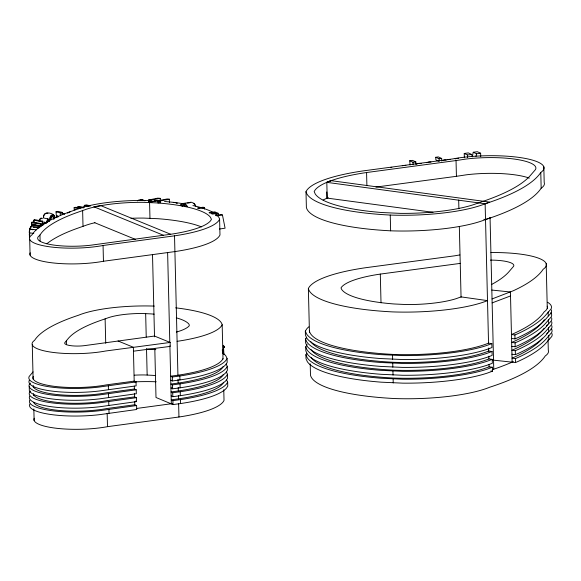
<?xml version="1.0" encoding="UTF-8"?>
<svg xmlns="http://www.w3.org/2000/svg" width="581" height="581" viewBox="0 0 581 581"><rect width="100%" height="100%" fill="white"/><g stroke="black" fill="none" stroke-linecap="round" stroke-linejoin="round"><path stroke-width="0.87" d="M29.37 234.985L29.449 232.654M29.355 234.172L29.522 237.644L29.704 233.025M53.14 214.433C48.804 211.963 43.096 212 43.299 217.904L49.981 219.4C48.927 215.486 54.796 211.963 54.716 217.65M30.016 229.241L30.626 226.437L39.414 227.788M30.067 229.335L30.357 227.236L30.866 226.924M30.248 229.379L30.51 228.013M29.391 233.736L29.486 232.705M47.352 219.429L47.417 218.71M43.524 217.468C43.517 215.551 45.042 212.464 47.337 213.547M29.682 232.749L29.529 237.28L29.384 235.733M46.458 223.089L47.744 220.032L48.673 220.039L49.262 221.339M46.32 223.075L46.807 220.933L47.736 219.705L48.753 219.705L49.407 221.129M30.335 229.088L30.51 228.348M43.517 224.825C43.299 223.736 44.853 221.012 45.5 223.148M43.422 224.745L44.701 221.942L45.739 223.496M472.324 156.55L473.246 152.258L477.35 151.714L480.64 153.239L480.719 156.674M475.984 156.362L476.536 153.783L480.64 153.239M83.679 207.969L84.376 205.347L86.387 204.89L90.621 205.906L88.61 206.364L84.376 205.347M39.087 220.773C39.174 219.429 40.83 217.04 42.173 218.536M47.243 222.4L47.46 221.782M47.126 222.24L47.983 221.012L48.601 221.702M223.554 346.697L224.295 347.496L223.554 346.697L223.838 354.504M39.421 220.199L41.077 218.376M223.315 345.593L224.433 346.799L223.315 345.593L223.525 354.366M44.156 223.946L44.752 223.431M40.706 226.002L40.99 223.518L32.006 222.007L31.483 222.625L31.527 224.491L40.706 226.002L40.99 223.518M40.721 224.368L40.939 223.968L40.75 225.581M222.755 352.972A100.949 23.393 -1.4 0 1 225.973 356.124L227.084 358.513L225.973 360.307A90.549 20.981 -1.4 0 1 179.841 375.994L172.339 377.011L170.64 376.197L177.931 375.21A86.496 20.044 -1.4 0 0 223.002 358.593M226.162 363.996L227.273 366.393L226.162 368.18A90.549 20.981 -1.4 0 1 180.037 383.867L172.528 384.883L170.829 384.07L178.12 383.082A86.496 20.044 -1.4 0 0 223.191 366.473M226.358 371.876L227.469 374.273L226.358 376.06A90.549 20.981 -1.4 0 1 180.226 391.747L172.724 392.763L171.025 391.95L178.316 390.962A86.496 20.044 -1.4 0 0 223.387 374.346M226.546 379.749L227.658 382.145L226.546 383.939A90.549 20.981 -1.4 0 1 180.422 399.626L172.913 400.636L171.213 399.822L178.505 398.842A86.496 20.044 -1.4 0 0 223.576 382.225M180.284 205.187L182.347 203.575L191.338 202.224L194.453 203.597L195.833 206.226M309.404 331.039A121.117 28.07 -1.4 0 0 393.649 354.439A86.351 20.008 -1.4 0 0 488.541 343.146L491.846 343.618L491.94 347.554L486.733 349.457A90.404 20.952 -1.4 0 1 402.175 359.516L380.678 358.55A125.169 29.006 -1.4 0 1 306.724 338.004L305.424 335.048L305.33 331.112L306.739 328.911A112.177 25.992 -1.4 0 1 308.823 326.812M310.828 341.708A121.117 28.07 -1.4 0 0 393.845 362.312A86.351 20.008 -1.4 0 0 488.73 351.026L492.034 351.49L492.136 355.434L486.929 357.337A90.404 20.952 -1.4 0 1 402.372 367.395L380.875 366.422A125.169 29.006 -1.4 0 1 306.921 345.884L305.621 342.921L305.519 338.984L306.463 337.517M311.024 349.588A121.117 28.07 -1.4 0 0 394.034 370.191A86.351 20.008 -1.4 0 0 488.926 358.905L492.23 359.37L492.325 363.307L487.118 365.209A90.404 20.952 -1.4 0 1 402.56 375.268L381.063 374.302A125.169 29.006 -1.4 0 1 307.109 353.756L305.809 350.801L305.715 346.864L307.124 344.664M311.213 357.46A121.117 28.07 -1.4 0 0 394.23 378.071A86.351 20.008 -1.4 0 0 489.115 366.778L492.419 367.243L492.521 371.186L487.314 373.089A90.404 20.952 -1.4 0 1 402.756 383.148L381.259 382.175A125.169 29.006 -1.4 0 1 307.305 361.636L306.005 358.68L305.904 354.737L306.848 353.277M41.767 225.174L41.258 225.907L33.262 224.542M39.966 235L41.578 232.778A218.681 50.678 -1.4 0 1 77.033 212.537L86.562 209.182A60.969 14.133 -1.4 0 1 143.463 202.333L157.741 202.965A88.784 20.575 -1.4 0 1 210.554 217.461L211.433 219.371L210.62 220.686A78.384 18.164 -1.4 0 1 170.698 234.266L91.333 245.138A38.499 8.918 -1.4 0 1 53.082 244.971A38.499 8.918 -1.4 0 1 37.932 237.106L39.966 235L40.118 241.122M33.059 371.891L29.21 376.423A50.714 11.751 -1.4 0 0 49.167 386.786A50.714 11.751 -1.4 0 0 99.562 387.004L136.027 381.92L136.121 385.857L99.663 390.948A50.714 11.751 -1.4 0 1 49.269 390.722A50.714 11.751 -1.4 0 1 29.304 380.366M133.456 351.193L170.226 346.392L170.131 342.456L154.495 336.05L84.267 345.666A14.06 3.261 -1.4 0 1 70.294 345.601A14.06 3.261 -1.4 0 1 64.76 342.732L68.013 338.803A194.381 45.049 -1.4 0 1 99.525 320.814L108.611 317.618A36.639 8.49 -1.4 0 1 142.803 313.5L150.769 313.878A64.455 14.939 -1.4 0 1 154.147 314.161M180.706 205.173L181.984 204.054L185.869 203.372M547.636 302.287A62.37 14.452 -1.4 0 1 551.013 309.027L546.089 314.67A287.53 66.633 -1.4 0 1 517.845 333.668L514.904 334.954L511.462 334.54L514.272 333.312A283.484 65.697 -1.4 0 0 544.186 311.823A58.303 13.508 -1.4 0 0 547.222 306.165M551.369 309.934A62.37 14.452 -1.4 0 1 551.108 312.963L546.191 318.606A287.53 66.633 -1.4 0 1 517.947 337.612L515.006 338.897L511.563 338.476M550.81 312.687A62.37 14.452 -1.4 0 1 551.202 316.906L546.285 322.549A287.53 66.633 -1.4 0 1 518.041 341.548L515.1 342.834L511.658 342.42L514.468 341.192A283.484 65.697 -1.4 0 0 544.382 319.695M551.565 317.814A62.37 14.452 -1.4 0 1 551.296 320.843L546.38 326.486A287.53 66.633 -1.4 0 1 518.136 345.484L515.194 346.77L511.752 346.356M551.659 321.751A62.37 14.452 -1.4 0 1 551.398 324.779L546.474 330.422A287.53 66.633 -1.4 0 1 518.23 349.428L515.289 350.713L511.854 350.292L514.657 349.065A283.484 65.697 -1.4 0 0 544.099 328.265M551.754 325.687A62.37 14.452 -1.4 0 1 551.492 328.723L546.576 334.365A287.53 66.633 -1.4 0 1 518.332 353.364L515.391 354.65L511.948 354.236M551.195 328.439A62.37 14.452 -1.4 0 1 551.587 332.659L546.67 338.302A287.53 66.633 -1.4 0 1 518.426 357.3L515.485 358.586L512.043 358.172L514.853 356.945A283.484 65.697 -1.4 0 0 542.698 338.207M551.95 333.567A62.37 14.452 -1.4 0 1 551.681 336.595L546.765 342.238A287.53 66.633 -1.4 0 1 518.521 361.237L515.579 362.529L492.644 360.06M31.919 222.45L31.606 224.07M31.527 224.491L32.049 223.874M31.548 225.348L32.071 224.724L41.062 226.241L40.728 226.851L31.548 225.348L31.592 227.048M31.643 225.551L31.984 225.152M182.129 206.197L183.153 205.471L184.86 205.885M42.449 225.428L42.26 221.746L42.783 221.158L34.519 219.64L33.821 220.221L33.88 222.632M42.362 221.978L42.696 221.601L42.783 225.13M36.414 229.858L29.493 228.95L29.311 232.807L33.785 233.402M30.524 383.14L29.406 384.302A50.714 11.751 -1.4 0 0 49.363 394.659A50.714 11.751 -1.4 0 0 99.758 394.884L136.223 389.793L136.317 393.736L99.852 398.82A50.714 11.751 -1.4 0 1 29.34 390.701L29.246 386.764M30.72 391.013L29.595 392.182A50.714 11.751 -1.4 0 0 49.552 402.539A50.714 11.751 -1.4 0 0 99.947 402.756L136.412 397.673L136.506 401.609L100.048 406.7A50.714 11.751 -1.4 0 1 49.654 406.475A50.714 11.751 -1.4 0 1 29.689 396.119M67.476 213.089L70.17 211.847M181.911 205.856L183.828 205.158L185.404 206.001M54.236 217.977L56.306 216.909L58.093 216.945M47.613 221.572L48.376 221.681M34.402 220.083L33.952 220.453L33.996 222.182M49.981 219.4L51.026 218.841C50.881 215.311 54.374 216.437 53.575 219.393M426.752 162.753L429.018 161.976L430.993 162.077M442.853 160.465L444.421 159.92L446.215 160.131M416.25 164.132L418.828 163.341L421.181 163.443M455.155 158.874L458.554 158.199M138.3 200.14L142.345 199.668L144.952 200.815M492.042 298.954L513.234 290.776A283.484 65.697 -1.4 0 0 543.148 269.286A58.303 13.508 -1.4 0 0 490.93 252.553M492.143 302.89L510.525 295.94M46.829 243.78A218.681 50.678 -1.4 0 1 77.418 228.297L86.947 224.934A60.969 14.133 -1.4 0 1 94.935 222.719M305.998 191.665A121.117 28.07 -1.4 0 0 390.243 215.064A86.351 20.008 -1.4 0 0 485.135 203.771L489.681 202.115L331.112 180.669L326.566 182.325L485.135 203.771A283.484 65.697 -1.4 0 0 540.78 172.448A58.303 13.508 -1.4 0 0 520.903 157.683A58.303 13.508 -1.4 0 0 452.33 158.976L362.784 170.952A108.117 25.056 -1.4 0 0 305.998 191.665L306.383 207.417A121.117 28.07 -1.4 0 0 390.628 230.817A86.351 20.008 -1.4 0 0 485.52 219.531L490.066 217.868M491.846 343.618L486.638 345.521A90.404 20.952 -1.4 0 1 402.081 355.579L380.584 354.606A125.169 29.006 -1.4 0 1 306.63 334.068L305.33 331.112M492.034 351.49L486.827 353.393A90.404 20.952 -1.4 0 1 402.27 363.459L380.773 362.486A125.169 29.006 -1.4 0 1 306.819 341.94L305.519 338.984M492.23 359.37L487.023 361.273A90.404 20.952 -1.4 0 1 402.466 371.332L380.969 370.358A125.169 29.006 -1.4 0 1 307.015 349.82L305.715 346.864M492.419 367.243L487.212 369.153A90.404 20.952 -1.4 0 1 402.655 379.211L381.158 378.238A125.169 29.006 -1.4 0 1 307.211 357.693L305.904 354.737M492.245 369.61L493.756 369.058L490.052 217.541M61.702 213.786L63.075 213.467L64.702 214.273M331.141 180.669L326.812 182.361L327.197 198.114M190.06 202.493L190.67 202.29M402.292 165.73L405.887 165.309M58.1 216.495L56.408 216.088L56.008 211.811L57.977 211.361L62.211 212.377L62.261 214.447M74.136 207.678L75.944 207.272L80.171 208.281L78.362 208.695L74.136 207.678L74.186 209.85L75.392 209.574M77.796 206.843L79.604 206.437L83.831 207.446L82.023 207.86L77.796 206.843L77.839 208.594M56.008 211.811L60.242 212.82L62.211 212.377M56.408 216.088L57.744 215.783M148.46 200.038L157.756 198.143L160.196 198.339L160.24 200.205L150.987 202.065L148.504 201.905L148.46 200.038L150.944 200.198L160.196 198.339M152.237 201.382L148.939 201.614L148.91 200.409L150.595 200.06M148.939 201.614L150.624 201.273M148.504 201.905L150.196 201.563M153.914 201.041L155.599 200.699M158.061 203.125L158.003 200.714L167.117 198.985L169.34 199.218L169.427 202.675M158.46 202.813L158.424 201.084L160.908 200.612M158.003 200.714L160.283 200.903L169.34 199.218M187.532 203.118L190.031 202.733M29.885 403.991A50.714 11.751 -1.4 0 0 49.843 414.355A50.714 11.751 -1.4 0 0 100.237 414.573L136.702 409.489L136.608 405.545L100.143 410.636A50.714 11.751 -1.4 0 1 49.748 410.411A50.714 11.751 -1.4 0 1 29.791 400.055M456.041 160.559L466.18 159.027A50.155 11.62 -1.4 0 1 515.986 159.303A50.155 11.62 -1.4 0 1 535.486 169.579L530.765 175.026A275.379 63.816 -1.4 0 1 485.571 200.467L473.537 204.665A78.239 18.134 -1.4 0 1 400.36 213.372L382.015 212.537A113.004 26.189 -1.4 0 1 315.243 193.989L314.161 191.519L315.272 189.798A100.012 23.175 -1.4 0 1 330.712 180.814A99.997 23.175 -1.4 0 1 366.575 172.528L456.041 160.559L456.426 176.312L375.907 187.082M456.426 176.312L466.565 174.779A50.155 11.62 -1.4 0 1 529.291 178.12M204.418 207.707L198.789 208.543L197.54 208.034L203.168 207.199L204.418 207.707L204.454 209.087M215.82 212.326L210.199 213.162L209.051 212.697L214.672 211.862L215.82 212.326L215.856 213.772M218.144 213.271L212.523 214.106L211.375 213.641L216.996 212.806L218.144 213.271L218.187 215.014M222.458 215.014L216.829 215.849L215.551 215.333L221.179 214.498L222.458 215.014L225.087 228.195L219.458 229.03M149.063 200.51A69.081 16.007 -1.4 0 0 76.002 209.712A226.786 52.559 -1.4 0 0 32.02 234.811A46.64 10.807 -1.4 0 0 48.201 246.598A46.64 10.807 -1.4 0 0 103.062 245.494L174.525 235.835A86.496 20.044 -1.4 0 0 219.596 219.219L219.981 234.971A86.496 20.044 -1.4 0 1 174.91 251.588L103.447 261.254A46.64 10.807 -1.4 0 1 52.646 262.888A46.64 10.807 -1.4 0 1 30.234 252.822M170.734 380.134L172.434 380.947L179.936 379.93A90.549 20.981 -1.4 0 0 226.067 364.243L227.178 362.457L227.084 358.513M172.55 387.788L170.93 388.006L172.63 388.82L180.132 387.81A90.549 20.981 -1.4 0 0 226.263 372.123L227.367 370.329L227.273 366.393M171.119 395.886L172.818 396.7L180.321 395.683A90.549 20.981 -1.4 0 0 226.452 379.996L227.563 378.209L227.469 374.273M136.622 408.458L172.354 403.621M154.807 348.607L155.999 397.491L173.015 404.579L180.517 403.563A90.549 20.981 -1.4 0 0 226.648 387.876L227.752 386.089L227.658 382.145M34.272 418.24A46.64 10.807 -1.4 0 0 56.691 428.299A46.64 10.807 -1.4 0 0 107.492 426.665L178.948 417.005A86.496 20.044 -1.4 0 0 224.026 400.389L223.765 389.72M410.106 165.011L409.714 160.755L412.546 160.378L415.836 161.903L415.902 164.372M435.786 157.269L439.076 158.795L439.142 161.387L435.852 159.862L435.786 157.269L438.386 156.921L441.676 158.446L441.742 161.039M464.35 157.763L464.241 153.464L468.351 152.912L471.641 154.437L472.309 156.848M409.714 160.755L413.004 162.281L415.836 161.903M439.076 158.795L441.676 158.446M464.241 153.464L467.531 154.989L471.641 154.437M447.668 159.724L450.079 159.405M309.448 332.615L308.366 288.503A121.117 28.07 -1.4 0 0 392.611 311.903A86.351 20.008 -1.4 0 0 487.503 300.617L461.053 296.891L456.506 298.547A53.91 12.491 -1.4 0 1 406.09 304.546L394.049 303.972A88.675 20.553 -1.4 0 1 341.657 289.418L341.003 287.936L341.512 287.152A75.668 17.539 -1.4 0 1 380.308 274.087L460.602 263.346M173.283 202.377L175.883 202.493L177.372 203.227M170.131 342.456L105.64 351.004A46.64 10.807 -1.4 0 1 50.779 352.101A46.64 10.807 -1.4 0 1 34.599 340.321A226.786 52.559 -1.4 0 1 78.58 315.214A69.081 16.007 -1.4 0 1 154.321 306.093M182.231 203.575L183.778 203.546M390.468 167.466L391.841 167.321M182.347 203.575L185.6 204.229L187.416 206.415M182.543 203.887L185.477 204.519L187.162 206.567M139.977 199.995L142.962 200.147M201.44 226.895A88.784 20.575 -1.4 0 0 158.126 218.717L143.848 218.086A60.969 14.133 -1.4 0 0 130.943 218.303M155.643 375.602A64.455 14.939 -1.4 0 0 152.266 375.319L144.306 374.941A36.639 8.49 -1.4 0 0 134.233 375.181M148.91 200.409L150.523 200.503L150.552 201.716M146.521 349.007L151.634 349.326A64.455 14.939 -1.4 0 1 155.839 349.682M158.424 201.084L159.884 201.208L159.928 202.972M167.524 199.363L168.955 199.508M491.817 290.05L510.423 292.003L512.137 362.108M433.005 212.305L326.95 198.077L326.805 191.955M483.864 219.298L485.52 219.531A283.484 65.697 -1.4 0 0 541.165 188.2A58.303 13.508 -1.4 0 0 544.201 182.55L543.816 166.791M490.865 370.954L492.521 371.186M31.265 229.502L32.986 229.742M33.342 227.186L35.071 227.461M36.806 227.73L38.535 228.006M31.483 222.625L40.663 224.135M32.739 222.588L34.381 222.864M36.022 223.14L37.656 223.416M33.625 225.428L35.267 225.697M33.821 220.221L42.26 221.746M38.549 220.838L40.205 221.143M175.818 202.805L176.544 203.089M170.691 234.266L100.891 205.681L93.766 206.727L163.406 235.254M94.667 222.697L135.598 239.459M118.045 340.982L133.361 347.256L134.196 381.586M136.027 381.92L134.189 381.121L106.468 384.869A46.64 10.807 -1.4 0 1 55.667 386.51A46.64 10.807 -1.4 0 1 33.255 376.444M136.223 389.793L134.378 389.001L106.664 392.749A46.64 10.807 -1.4 0 1 60.184 394.811A46.64 10.807 -1.4 0 1 33.299 386.59M136.412 397.673L134.574 396.881L106.853 400.629A46.64 10.807 -1.4 0 1 60.373 402.691A46.64 10.807 -1.4 0 1 33.487 394.463M135.286 401.079L136.506 401.609M136.608 405.545L134.763 404.754L107.049 408.501A46.64 10.807 -1.4 0 1 60.569 410.564A46.64 10.807 -1.4 0 1 33.683 402.342M473.246 152.258L476.536 153.783M41.44 218.383L42.05 218.834M46.945 212.966L47.911 213.67M143.58 200.358L144.117 200.648M29.551 228.885L29.791 230.134M193.655 203.292L195.252 205.369M30.771 226.423L31.025 226.888M222.24 349.907L223.046 353.292M53.735 218.456L53.278 216.655L52.435 216.081L50.169 218.957C49.53 214.207 55.711 213.547 54.592 218.943M29.747 230.323L29.551 229.255L29.319 232.349M548.159 311.917L548.253 315.853M548.348 319.797L548.442 323.733M548.544 327.669L548.638 331.613M548.733 335.549L548.827 339.486M546.184 263.636L547.28 308.569M548.043 339.834L548.297 350.278A58.303 13.508 -1.4 0 1 545.268 355.935A283.484 65.697 -1.4 0 1 489.616 387.258A86.351 20.008 -1.4 0 1 394.731 398.551A121.117 28.07 -1.4 0 1 310.486 375.152L310.21 363.829M540.78 172.448L541.165 188.2M514.904 334.954L515.006 338.897M515.1 342.834L515.194 346.77M515.289 350.713L515.391 354.65M515.485 358.586L515.579 362.529M485.135 203.771L488.556 343.756M488.657 348.034L488.744 351.665M488.861 356.204L488.926 359.036M489.057 364.367L489.122 367.127M467.531 154.989L467.596 157.567M458.685 200.046L458.896 208.804M459.331 226.67L461.06 297.283M413.004 162.281L413.069 164.757M390.243 215.064L390.628 230.817M392.545 355.369L392.64 359.305M392.741 363.248L392.836 367.185M392.93 371.121L393.025 375.065M393.126 379.001L393.221 382.937M380.308 274.087L381.013 302.846M366.575 172.528L366.894 185.651M223.438 345.325L223.656 354.09M175.687 307.836A96.889 22.456 -1.4 0 1 222.174 324.721L223.01 359.058M179.841 375.994L179.936 379.93M180.037 383.867L180.132 387.81M180.226 391.747L180.321 395.683M180.422 399.626L180.517 403.563M174.525 235.835L177.939 375.675M178.026 379.24L178.12 382.901M178.229 387.389L178.316 391.035M178.425 395.538L178.512 399.162M178.621 403.664L178.948 417.005M172.339 377.011L172.434 380.947M172.528 384.883L172.63 388.82M172.724 392.763L172.818 396.7M172.913 400.636L173.015 404.579M167.618 252.575L169.805 342.202M169.899 345.826L171.315 403.766M160.283 200.903L160.32 202.638M152.505 254.449L154.517 336.835M150.944 200.198L150.987 202.065M149.578 202.457L149.963 218.209M145.657 313.558L146.23 337.053M146.521 348.796L147.16 374.999M134.313 386.104L134.4 389.72M134.487 393.33L134.574 396.946M134.683 401.464L134.77 405.08M108.342 385.661L108.436 389.604M108.538 393.54L108.632 397.477M108.727 401.413L108.821 405.356M108.923 409.293L109.017 413.229M105.125 318.904L105.72 343.298M103.062 245.494L103.447 261.254M107.165 413.331L107.492 426.665M82.633 210.634L83.018 226.387M66.372 341.054L66.459 344.671M60.242 212.82L60.286 214.89M42.783 221.158L42.871 224.615M29.696 239.336L30.081 255.088M32.275 344.838L33.117 379.175M33.27 385.501L33.313 387.302M33.473 393.627L33.516 395.436M33.843 408.944L34.126 420.506M323.116 200.024A100.012 23.175 -1.4 0 1 328.185 197.693M513.335 361.607A283.484 65.697 -1.4 0 1 492.397 369.669M459.876 254.943A58.303 13.508 -1.4 0 0 454.698 255.814L365.151 267.79A108.117 25.056 -1.4 0 0 308.366 288.503M491.62 284.465A251.079 58.187 -1.4 0 0 509.305 271.312L513.619 266.272A25.724 5.963 -1.4 0 0 490.371 260.121M547.549 332.63A58.303 13.508 -1.4 0 1 546.736 333.77M547.353 324.757A58.303 13.508 -1.4 0 1 546.547 325.89M137.406 200.924A2.331 2.186 47.7 0 1 137.784 200.496M154.277 200.721A96.889 22.456 -1.4 0 1 158.46 200.982M164.496 201.454A96.889 22.456 -1.4 0 1 182.419 203.604M192.899 205.558A96.889 22.456 -1.4 0 1 219.596 219.219M134.342 381.855A69.081 16.007 -1.4 0 1 156.173 381.761M222.174 324.721A86.496 20.044 -1.4 0 1 177.103 341.337M176.29 317.843A64.455 14.939 -1.4 0 1 189.101 324.401L189.297 325.701A54.048 12.528 -1.4 0 1 176.341 332.078"/></g></svg>
